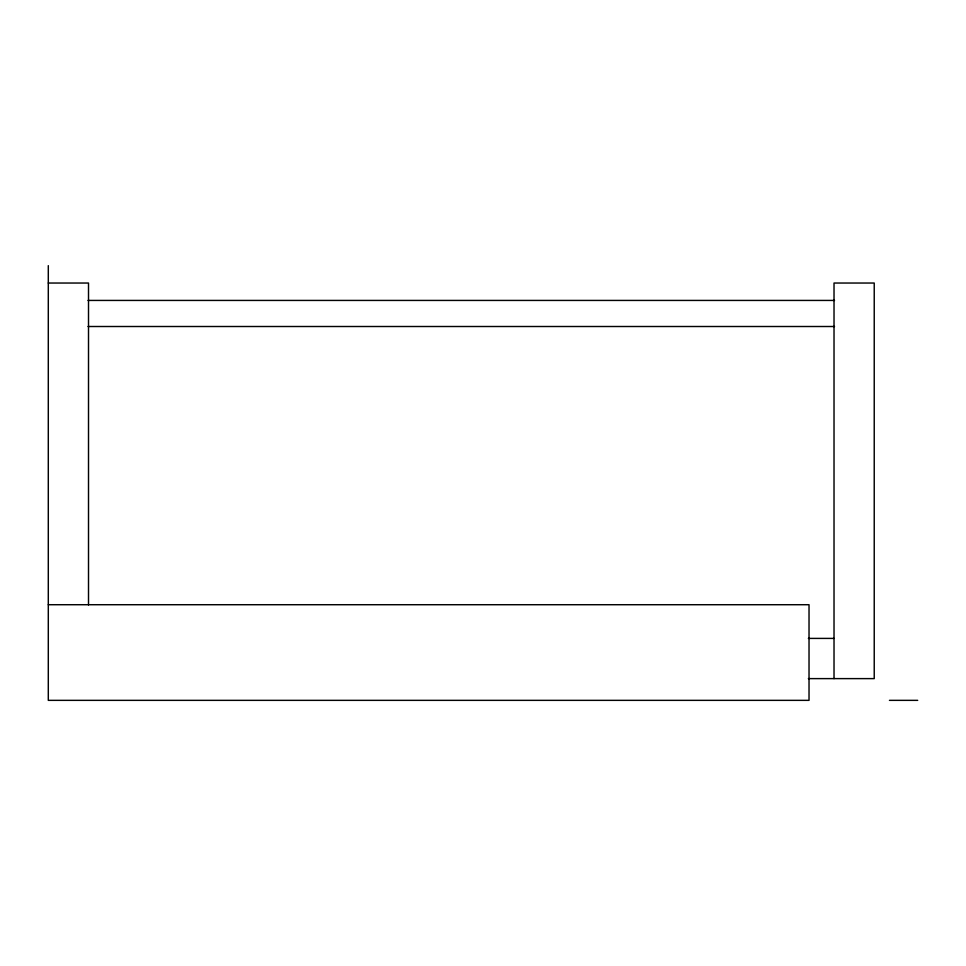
<?xml version="1.0" encoding="UTF-8"?>
<svg xmlns="http://www.w3.org/2000/svg" width="966" height="966" viewBox="0 0 966 966"><rect width="100%" height="100%" fill="white"/><g stroke="black" fill="none" stroke-linecap="round" stroke-linejoin="round"><path stroke-width="1.45" d="M48.3 283.038L88.51 283.038L88.51 604.909M88.015 300.426L834.515 300.426M88.015 326.508L834.515 326.508M48.3 604.716L809.025 604.716L809.025 700.35L48.3 700.35L48.3 265.65M808.361 638.405L834.02 638.405M808.361 678.615L874.23 678.615L874.23 283.038L834.02 283.038L834.02 678.615M889.445 700.35L917.7 700.35"/></g></svg>
